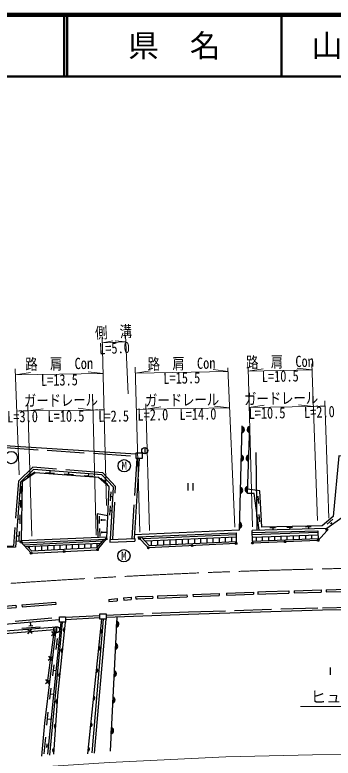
# Model space of a CAD drawing. Units: millimetres at full size, sheet at 1:1000; details may follow other scales. Extents: x 40000 to 680000, y 20000 to 380000.
# Drawn here: x 289777 to 341367, y 259459 to 380000 of the extents above; entities that cross this region are included whole.
import ezdxf
from ezdxf.enums import TextEntityAlignment as Align

# ---------------------------------------------------------------- set-up
doc = ezdxf.new("R2010")
doc.units = ezdxf.units.MM
doc.header["$LTSCALE"] = 1000
doc.linetypes.add('CHAIN', pattern=[18.5, 12, -1.5, 3.5, -1.5])
doc.linetypes.add('DASHED', pattern=[7.5, 6, -1.5])
for name, color, linetype, lineweight in [('M-BGD', 7, 'Continuous', 25), ('M-BGD-EXST', 7, 'Continuous', 25), ('M-BMK', 2, 'CHAIN', 13), ('M-STR-HTXT', 7, 'Continuous', 13), ('M-TTL', 2, 'Continuous', 140), ('M-TTL-LINE', 7, 'Continuous', 50)]:
    doc.layers.add(name, color=color, linetype=linetype, lineweight=lineweight)
doc.layers.add('M-TTL-TXT', color=7, linetype='Continuous')
doc.styles.add('ＭＳ ゴシック', font='')
doc.styles.get('ＭＳ ゴシック').set_extended_font_data('MS Gothic')

msp = doc.modelspace()

# ---------------------------------------------------------------- hatches: boundary and pattern name
at = {"layer": 'M-BGD'}
for points in [[(326589, 313224, -0.82183), (326562, 312234)], [(327823, 312272, -0.82183), (327858, 313263)], [(326463, 308600, -0.82183), (326436, 307609)], [(327658, 307598, -0.82183), (327693, 308588)], [(326321, 303354, -0.82183), (326294, 302364)], [(327478, 302519, -0.82183), (327513, 303510)], [(326168, 297718, -0.82183), (326141, 296727)], [(340190, 296509, -0.41421), (340340, 296659, -0.41421), (340490, 296509, -1)], [(290648, 294500, -0.41421), (290798, 294650, -0.41421), (290948, 294500, -1)], [(304429, 294997, -0.41421), (304579, 295147, -0.41421), (304729, 294997, -1)], [(309837, 295069, -0.41421), (309987, 295219, -0.41421), (310137, 295069, -1)], [(325481, 294271, -0.41421), (325631, 294421, -0.41421), (325781, 294271, -1)], [(328159, 294343, -0.41421), (328309, 294493, -0.41421), (328459, 294343, -1)], [(333467, 294560, -0.41421), (333617, 294710, -0.41421), (333767, 294560, -1)], [(338775, 294777, -0.41421), (338925, 294927, -0.41421), (339075, 294777, -1)], [(297641, 292979, -0.41421), (297791, 293129, -0.41421), (297941, 292979, -1)], [(303000, 293263, -0.41421), (303150, 293413, -0.41421), (303300, 293263, -1)], [(311262, 293570, -0.41421), (311412, 293720, -0.41421), (311562, 293570, -1)], [(318371, 293921, -0.41421), (318521, 294071, -0.41421), (318671, 293921, -1)], [(292281, 292696, -0.41421), (292431, 292846, -0.41421), (292581, 292696, -1)], [(306247, 281683, -0.82183), (306198, 280693)], [(297891, 280570), (297827, 279947, -0.84072)], [(303669, 280335), (303604, 279713, 0.84072)], [(303380, 277583), (303314, 276961, 0.84072)], [(306070, 278083, -0.82183), (306022, 277094)], [(297547, 277234), (297483, 276612, -0.84072)], [(303000, 273967), (302934, 273344, 0.84072)], [(297135, 273244), (297071, 272621, -0.84072)], [(305852, 273623, -0.82183), (305804, 272633)], [(296710, 268944), (296665, 268320, -0.84072)], [(302467, 268904), (302533, 269526, -0.84072)], [(305645, 269380, -0.82183), (305596, 268391)], [(296421, 264939), (296376, 264315, -0.84072)], [(302008, 264542), (302074, 265165, -0.84072)], [(305401, 264400, -0.82183), (305353, 263410)], [(296138, 261021), (296093, 260396, -0.84072)], [(301592, 260588), (301658, 261211, -0.84072)]]:
    msp.add_hatch(color=256, dxfattribs=at).paths.add_polyline_path(points)

# ---------------------------------------------------------------- linework, layer by layer
for p, q in [((326589, 313224), (326562, 312234)), ((327823, 312272), (327858, 313263)), ((310833, 309832), (310833, 308832)), ((326463, 308600), (326436, 307609)), ((327658, 307598), (327693, 308588)), ((328827, 309040), (328990, 296406)), ((309902, 308026), (309093, 295094)), ((291765, 305013), (292997, 305869)), ((292381, 305441), (292210, 305687)), ((294731, 305768), (296227, 305659)), ((295479, 305713), (295500, 306013)), ((297758, 305547), (299254, 305438)), ((298506, 305493), (298527, 305792)), ((300990, 305312), (302486, 305203)), ((301738, 305257), (301760, 305556)), ((303727, 304843), (304851, 303849)), ((304289, 304346), (304487, 304571)), ((317816, 304079), (317816, 302879)), ((318616, 304079), (318616, 302879)), ((290813, 302952), (290593, 302956)), ((290803, 302353), (290824, 303552)), ((305310, 302670), (305243, 301171)), ((326321, 303354), (326294, 302364)), ((327478, 302519), (327513, 303510)), ((305277, 301921), (305576, 301907)), ((329272, 301363), (328926, 301344)), ((329304, 300764), (329239, 301962)), ((290744, 300691), (290444, 300697)), ((290733, 300092), (290754, 301291)), ((305207, 300360), (305141, 298862)), ((305174, 299611), (305474, 299598)), ((329464, 297789), (329399, 298987)), ((290640, 298181), (290220, 298188)), ((290627, 297431), (290653, 298931)), ((303427, 298690), (303464, 297491)), ((303741, 298240), (303750, 297960)), ((303745, 298100), (304495, 298123)), ((329432, 298388), (329089, 298370)), ((341313, 298187), (340395, 297415)), ((303489, 296682), (303527, 295483)), ((326168, 297718), (326141, 296727)), ((332024, 296808), (331124, 296785)), ((331574, 296797), (331581, 296497)), ((334769, 296877), (333870, 296855)), ((334319, 296866), (334327, 296566)), ((337813, 296954), (336913, 296932)), ((337363, 296943), (337371, 296643)), ((341154, 297661), (340940, 297481)), ((341047, 297571), (341242, 297339)), ((290502, 295445), (290011, 295454)), ((290489, 294695), (290515, 296195)), ((303804, 296232), (303812, 295952)), ((303808, 296092), (304719, 296121)), ((310272, 295363), (311552, 293956)), ((325631, 295656), (310575, 295030)), ((328297, 294665), (328231, 296387)), ((338902, 296048), (328258, 295678)), ((328272, 295308), (338909, 295677)), ((328881, 295329), (328879, 294689)), ((329881, 295364), (329879, 294730)), ((330881, 295399), (330880, 294771)), ((331881, 295434), (331880, 294812)), ((332881, 295468), (332880, 294853)), ((333881, 295503), (333880, 294893)), ((334881, 295538), (334880, 294934)), ((335882, 295572), (335880, 294975)), ((336882, 295607), (336880, 295016)), ((337882, 295642), (337880, 295057)), ((290900, 294388), (304579, 294997)), ((291182, 294076), (303967, 294706)), ((291466, 293762), (303657, 294334)), ((300068, 294165), (300072, 293406)), ((301068, 294212), (301072, 293455)), ((302068, 294259), (302072, 293504)), ((303067, 294306), (303071, 293630)), ((325631, 295295), (310912, 294660)), ((311552, 293956), (325631, 294569)), ((311879, 294701), (311878, 293970)), ((312879, 294744), (312878, 294014)), ((313880, 294788), (313878, 294057)), ((314880, 294831), (314878, 294101)), ((315880, 294874), (315878, 294144)), ((316880, 294917), (316878, 294188)), ((317880, 294960), (317878, 294232)), ((318880, 295004), (318878, 294275)), ((319880, 295047), (319878, 294319)), ((320880, 295090), (320879, 294362)), ((321880, 295133), (321879, 294406)), ((322881, 295176), (322879, 294449)), ((323881, 295219), (323879, 294493)), ((324881, 295263), (324879, 294537)), ((328297, 294665), (338920, 295099)), ((328297, 294665), (328310, 294344)), ((291837, 293780), (292506, 293035)), ((292070, 293791), (292072, 293518)), ((293070, 293838), (293074, 293063)), ((294070, 293884), (294074, 293112)), ((295069, 293931), (295074, 293161)), ((296069, 293978), (296073, 293210)), ((297069, 294025), (297073, 293259)), ((298069, 294072), (298073, 293308)), ((299068, 294119), (299073, 293357)), ((312100, 285743), (312114, 285394)), ((312892, 285774), (317678, 285963)), ((312892, 285774), (312906, 285425)), ((317678, 285963), (317692, 285613)), ((318639, 286001), (322879, 286172)), ((318639, 286001), (318653, 285652)), ((318653, 285652), (322893, 285822)), ((322879, 286172), (322893, 285822)), ((324082, 286220), (328444, 286396)), ((324082, 286220), (324096, 285870)), ((324096, 285870), (328458, 286046)), ((328444, 286396), (328458, 286046)), ((329145, 286424), (329159, 286074)), ((334187, 286584), (334197, 286234)), ((335048, 286609), (339445, 286735)), ((335048, 286609), (335058, 286259)), ((335058, 286259), (339455, 286386)), ((339445, 286735), (339455, 286386)), ((340251, 286759), (340261, 286409)), ((290930, 284329), (296418, 284763)), ((296446, 284414), (296418, 284763)), ((304982, 285204), (306344, 285333)), ((304982, 285204), (305015, 284855)), ((305015, 284855), (306377, 284984)), ((306344, 285333), (306377, 284984)), ((307380, 285431), (308622, 285549)), ((307380, 285431), (307413, 285083)), ((307413, 285083), (308655, 285200)), ((308622, 285549), (308655, 285200)), ((309351, 285618), (309384, 285270)), ((312906, 285425), (317692, 285613)), ((285643, 283910), (289953, 284251)), ((285670, 283561), (289980, 283902)), ((289953, 284251), (289980, 283902)), ((290930, 284329), (290958, 283980)), ((290958, 283980), (296446, 284414)), ((306281, 282378), (305214, 260573)), ((292017, 280927), (292715, 280982)), ((292366, 280954), (292320, 281543)), ((297220, 281517), (295074, 260118)), ((295427, 259955), (297513, 281520)), ((303842, 281978), (301546, 260144)), ((302330, 260331), (304128, 281978)), ((302665, 260245), (304564, 281978)), ((306247, 281683), (306198, 280693)), ((290894, 280538), (293885, 280773)), ((292589, 279692), (291828, 280340)), ((291885, 279635), (292533, 280397)), ((295093, 271641), (296196, 280337)), ((296495, 279884), (295704, 279271)), ((296406, 279182), (295793, 279973)), ((296531, 280774), (296531, 279774)), ((297827, 279947), (297891, 280570)), ((303669, 280335), (303604, 279713)), ((296627, 278882), (296405, 277095)), ((296516, 277988), (296862, 277946)), ((303380, 277583), (303314, 276961)), ((306070, 278083), (306022, 277094)), ((297483, 276612), (297547, 277234)), ((295991, 275916), (295201, 275303)), ((295902, 275214), (295290, 276005)), ((296096, 274606), (295875, 272820)), ((295986, 273713), (296432, 273658)), ((303000, 273967), (302934, 273344)), ((340860, 274170), (340860, 272970)), ((297071, 272621), (297135, 273244)), ((305852, 273623), (305804, 272633)), ((295508, 272102), (294717, 271489)), ((295419, 271400), (294806, 272191)), ((295623, 270793), (295402, 269006)), ((295513, 269899), (296049, 269833)), ((296665, 268320), (296710, 268944)), ((302533, 269526), (302467, 268904)), ((305645, 269380), (305596, 268391)), ((295140, 266891), (294881, 264807)), ((295010, 265849), (295606, 265775)), ((296376, 264315), (296421, 264939)), ((302074, 265165), (302008, 264542)), ((305401, 264400), (305353, 263410)), ((294724, 262860), (294493, 260170)), ((294934, 261804), (294880, 261176)), ((294907, 261490), (295209, 261464)), ((296093, 260396), (296138, 261021)), ((301658, 261211), (301592, 260588))]:
    msp.add_line(p, q, dxfattribs=at)
at = {"layer": 'M-BGD', "linetype": 'DASHED'}
for p, q in [((309551, 308026), (308742, 295080)), ((305174, 294939), (309207, 295099)), ((305174, 294939), (305174, 294482)), ((305174, 294482), (309207, 294641)), ((309207, 295099), (309207, 294641)), ((297981, 282305), (303551, 282608)), ((297985, 281955), (303551, 282258))]:
    msp.add_line(p, q, dxfattribs=at)
at = {"layer": 'M-BGD'}
for points in [[(326592, 313353), (326132, 296403), (309128, 295659)], [(329351, 296415), (328550, 302389), (327474, 302389), (327858, 313271)], [(305296, 294944), (305755, 303377), (303854, 305412), (292822, 306278), (290690, 304205), (289872, 293668), (285960, 293582), (287225, 310239), (309417, 308802)], [(410227, 303280), (409106, 303288), (407593, 297444), (353182, 296650), (350051, 299505), (350387, 308309), (342292, 308504), (341389, 298643), (339614, 297150), (329812, 296902), (329493, 302833), (327497, 303062)], [(304579, 294997), (304674, 295111), (305046, 303476), (303333, 304991), (293072, 305738), (290956, 304268), (290790, 294765)], [(304837, 298776), (303114, 299096), (303232, 295307)], [(342768, 298440), (340340, 296688), (328273, 296388), (328231, 296387)], [(340340, 296688), (340340, 296329), (338925, 294777), (328309, 294343)], [(290647, 294667), (290790, 294765), (304685, 295371)], [(328244, 296034), (338897, 296323), (338925, 294777)], [(289951, 294676), (290647, 294667), (292431, 292696), (303150, 293263), (304579, 294997)], [(304196, 294980), (303004, 293550), (292506, 293035)], [(309351, 285618), (309657, 285647), (312100, 285743)], [(329145, 286424), (330432, 286476), (334187, 286584)], [(329159, 286074), (330444, 286126), (334197, 286234)], [(340251, 286759), (343462, 286851), (345050, 286881)], [(340261, 286409), (343470, 286501), (345056, 286531)], [(309384, 285270), (309680, 285298), (312114, 285394)], [(304564, 282313), (317909, 282820), (339626, 283511), (346768, 283597), (367318, 284013), (374959, 284063)], [(272145, 279855), (282357, 280696), (297031, 281944)], [(296073, 260122), (296756, 269571), (297990, 281526)], [(219597, 269456), (225509, 274646), (296196, 280337)], [(294157, 259774), (294618, 265124), (296548, 280681), (225212, 275072), (225209, 276058)]]:
    msp.add_lwpolyline(points, dxfattribs=at)
at = {"layer": 'M-BGD', "linetype": 'DASHED'}
for points in [[(305648, 294958), (306113, 303507), (304017, 305750), (292691, 306639), (290351, 304364), (289548, 293860), (286338, 293790), (287548, 309867), (309395, 308452)], [(304564, 282663), (317897, 283170), (339618, 283861), (346762, 283946), (367314, 284363), (374959, 284413)], [(272125, 280204), (282328, 281045), (297014, 282294), (297027, 282294)]]:
    msp.add_lwpolyline(points, dxfattribs=at)
at = {"layer": 'M-BGD'}
for points in [[(309417, 308949), (310386, 308949), (310386, 308026), (309417, 308026)], [(309729, 295340), (325631, 296006), (325631, 294271), (311412, 293570)], [(297026, 282373), (297980, 282384), (297990, 281526), (297036, 281515)], [(303551, 282839), (304564, 282839), (304564, 281978), (303551, 281978)]]:
    msp.add_lwpolyline(points, close=True, dxfattribs=at)
for centre, radius in [((310833, 309332), 500), ((340340, 296509), 150), ((290798, 294500), 150), ((304579, 294997), 150), ((309987, 295069), 150), ((325631, 294271), 150), ((328309, 294343), 150), ((333617, 294560), 150), ((338925, 294777), 150), ((297791, 292979), 150), ((303150, 293263), 150), ((311412, 293570), 150), ((318521, 293921), 150), ((292431, 292696), 150), ((296531, 280274), 500)]:
    msp.add_circle(centre, radius, dxfattribs=at)
for centre, radius, start, end in [((326478, 312732), 505, 279.61685, 77.27504), ((327938, 312764), 505, 99.14569, 256.80388), ((326352, 308107), 505, 279.61685, 77.27504), ((327773, 308090), 505, 99.14569, 256.80388), ((326210, 302862), 505, 279.61685, 77.27504), ((327594, 303011), 505, 99.14569, 256.80388), ((326057, 297225), 505, 279.61685, 77.27504), ((306125, 281193), 505, 278.37114, 76.02933), ((297914, 280253), 318, 93.99545, 254.21318), ((303582, 280030), 318, 273.88682, 74.10455), ((303293, 277277), 318, 273.88682, 74.10455), ((305949, 277593), 505, 278.37114, 76.02933), ((297569, 276918), 318, 93.99545, 254.21318), ((302913, 273661), 318, 273.88682, 74.10455), ((297157, 272927), 318, 93.99545, 254.21318), ((305730, 273133), 505, 278.37114, 76.02933), ((296742, 268628), 318, 95.75951, 255.97724), ((302446, 269221), 318, 273.88682, 74.10455), ((305523, 268890), 505, 278.37114, 76.02933), ((296453, 264623), 318, 95.75951, 255.97724), ((301987, 264859), 318, 273.88682, 74.10455), ((305279, 263910), 505, 278.37114, 76.02933), ((296170, 260705), 318, 95.75951, 255.97724), ((301571, 260905), 318, 273.88682, 74.10455)]:
    msp.add_arc(centre, radius, start, end, dxfattribs=at)
at = {"layer": 'M-BGD-EXST'}
for centre in [(289196, 308214), (307498, 306884), (307454, 292271)]:
    msp.add_circle(centre, 1000, dxfattribs=at)
at = {"layer": 'M-BMK'}
msp.add_arc((365355, -809551), 1100000, 90.45644, 95.45357, dxfattribs=at)
at = {"layer": 'M-STR-HTXT'}
for p, q in [((308128, 318558), (307732, 327990)), ((304605, 300451), (303931, 327791)), ((303955, 326791), (305642, 327121)), ((303955, 326791), (307774, 326991)), ((307774, 326991), (306062, 327143)), ((338836, 298003), (337932, 323423)), ((290476, 305405), (289843, 322596)), ((289880, 321596), (292306, 321974)), ((304078, 321817), (301642, 322120)), ((310042, 296084), (309278, 322881)), ((309306, 321904), (311731, 322286)), ((309306, 321904), (324332, 322166)), ((324332, 322166), (321895, 322464)), ((325440, 296900), (324305, 322778)), ((328282, 296949), (327573, 322709)), ((327586, 322226), (330010, 322613)), ((327586, 322226), (337967, 322423)), ((337967, 322423), (335530, 322717)), ((289880, 321596), (304078, 321817)), ((340682, 298349), (339996, 317386)), ((290095, 315749), (290825, 315846)), ((291920, 315771), (291186, 315837)), ((292551, 295461), (291889, 316752)), ((291920, 315771), (294350, 316119)), ((302456, 315903), (300020, 316209)), ((302935, 295635), (302432, 316903)), ((302456, 315903), (303184, 316016)), ((304223, 315929), (303492, 316021)), ((309474, 316008), (309959, 316084)), ((311039, 316032), (310551, 316093)), ((311621, 296382), (311012, 316911)), ((311039, 316032), (313464, 316411)), ((324592, 316249), (322155, 316550)), ((327749, 316302), (330174, 316685)), ((338179, 316482), (335742, 316781)), ((338179, 316482), (338906, 316598)), ((340028, 316515), (339296, 316605))]:
    msp.add_line(p, q, dxfattribs=at)
for points in [[(290095, 315749), (291920, 315771), (302456, 315903), (304223, 315929)], [(309474, 316008), (311039, 316032), (324592, 316249)], [(327749, 316302), (338179, 316482), (340026, 316549)], [(374674, 290058), (366483, 267810), (336083, 267810)], [(181214, 250822), (214384, 252019), (232843, 253109), (263202, 255561), (285097, 257435), (305079, 258750), (323987, 259649), (356799, 260415), (363306, 260452), (416512, 260924)]]:
    msp.add_lwpolyline(points, dxfattribs=at)
at = {"layer": 'M-TTL'}
msp.add_line((680000, 380000), (40000, 380000), dxfattribs=at)
at = {"layer": 'M-TTL-LINE'}
for p, q in [((297750, 380000), (297750, 370000)), ((298250, 380000), (298250, 370000)), ((333000, 380000), (333000, 370000)), ((40000, 370000), (680000, 370000))]:
    msp.add_line(p, q, dxfattribs=at)

# ---------------------------------------------------------------- texts
at = {"layer": 'M-BGD-EXST', "style": 'ＭＳ ゴシック'}
for p in [(307498, 306884), (307454, 292271)]:
    msp.add_text('M', height=1320, dxfattribs=at).set_placement(p, align=Align.MIDDLE_CENTER)
at = {"layer": 'M-STR-HTXT', "style": 'ＭＳ ゴシック', "width": 0.8}
for s, rotation, p in [('側\u3000溝', 2.997, (305852, 327092)), ('路  肩  Con', 0.892, (296980, 321955)), ('路  肩  Con', 1.001, (316820, 321984)), ('路  肩  Con', 1.088, (332778, 322273)), ('ガードレール', 0.719, (297262, 316030)), ('ガードレール', 0.917, (316915, 316075)), ('ガードレール', 0.991, (332965, 316341))]:
    msp.add_text(s, height=1833, rotation=rotation, dxfattribs=at).set_placement(p, align=Align.BOTTOM_CENTER)
for s, rotation, p in [('L=5.0', 2.997, (305865, 326891)), ('L=15.5', 1.001, (316819, 322035)), ('L=10.5', 1.088, (332777, 322325)), ('L=13.5', 0.892, (296979, 321707)), ('L=10.5', 0.719, (298042, 315847)), ('L=2.5', 0.719, (305774, 315857)), ('L=2.0', 0.917, (312132, 316050)), ('L=14.0', 0.917, (319443, 316167)), ('L=10.5', 0.991, (330633, 316352)), ('L=2.0', 2.064, (339102, 316516)), ('L=3.0', 0.69, (291007, 315760))]:
    msp.add_text(s, height=1833, rotation=rotation, dxfattribs=at).set_placement(p, align=Align.TOP_CENTER)
at = {"layer": 'M-STR-HTXT', "style": 'ＭＳ ゴシック'}
msp.add_text('ヒューム管φ600 L=12.0', height=1833, dxfattribs=at).set_placement((364583, 267910), align=Align.BOTTOM_RIGHT)
at = {"layer": 'M-TTL-TXT', "style": 'ＭＳ ゴシック'}
for s, p in [('県\u3000名', (315625, 375000)), ('山\u3000口\u3000県', (350375, 375000))]:
    msp.add_text(s, height=3666, dxfattribs=at).set_placement(p, align=Align.MIDDLE_CENTER)

doc.saveas('drawing.dxf')
